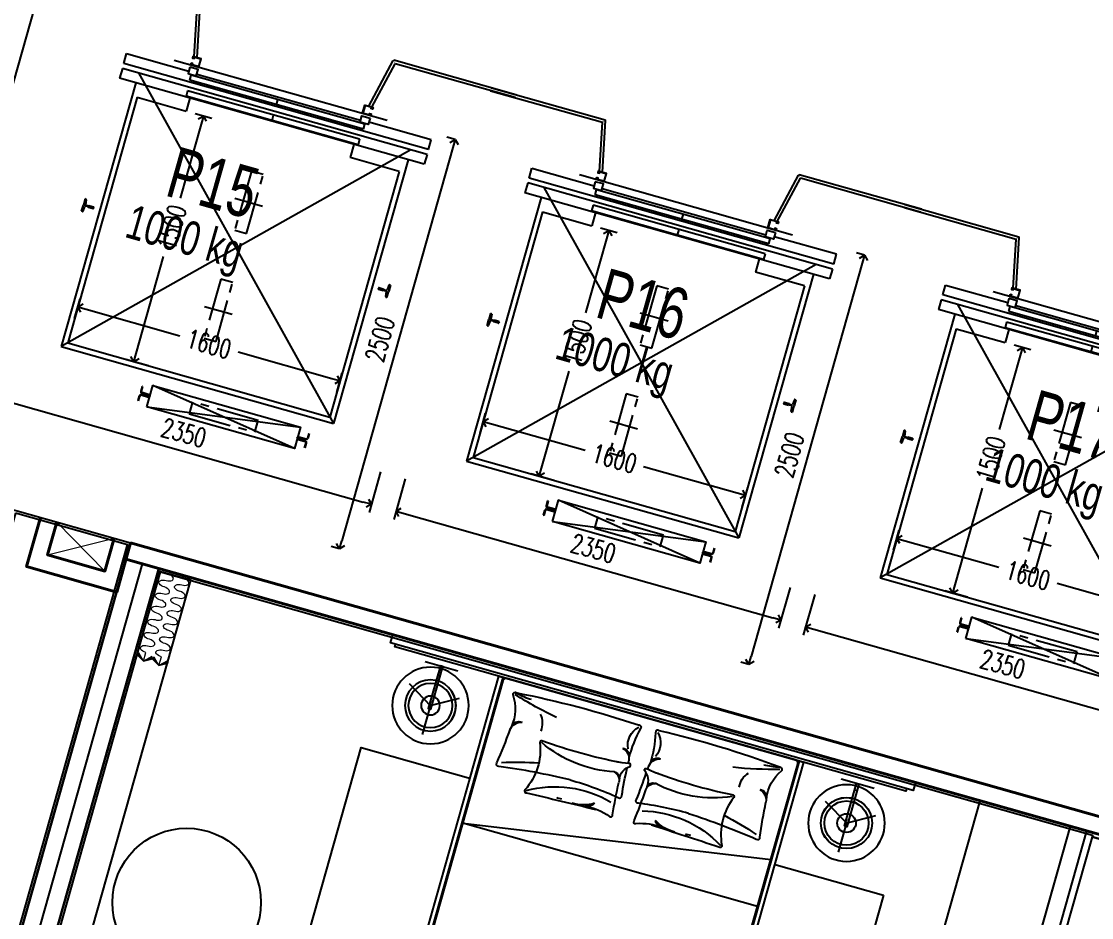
# Model space of a CAD drawing. Header units: millimetres. Extents: x -361675616 to 361246347, y -284141842 to 284396604.
# Drawn here: x -59336 to -53049, y 92814 to 98079 of the extents above; entities that cross this region are included whole.
import ezdxf
from ezdxf.enums import TextEntityAlignment as Align
from ezdxf.xclip import XClip

# ---------------------------------------------------------------- set-up
doc = ezdxf.new("R2010")
doc.units = ezdxf.units.MM
doc.header["$LTSCALE"] = 100
doc.header["$MEASUREMENT"] = 0
doc.header["$XCLIPFRAME"] = 0
doc.set_wipeout_variables(frame=1)
for name, pattern in [('ACAD_ISO03W100', [30, 12, -18]), ('CENTERX2', [4, 2.5, -0.5, 0.5, -0.5]), ('HIDDEN', [0.375, 0.25, -0.125]), ('PHANTOMX2', [5, 2.5, -0.5, 0.5, -0.5, 0.5, -0.5])]:
    doc.linetypes.add(name, pattern=pattern)
for name, color, linetype, lineweight in [('A- NOI THAT', 3, 'Continuous', 9), ('CIC36 net manh', 8, 'Continuous', 9), ('KT-Kich thuoc', 159, 'Continuous', 18), ('KT-lomo nuoc', 3, 'HIDDEN', 5), ('KT-Net cat', 1, 'Continuous', 40)]:
    doc.layers.add(name, color=color, linetype=linetype, lineweight=lineweight)
for name, color, linetype in [('A-ANNO-ROOM', 50, 'Continuous'), ('dien tich thong thuy', 3, 'Continuous'), ('IDEA - dim', 251, 'Continuous'), ('KT-Net manh', 139, 'Continuous'), ('KT-Noi that', 32, 'Continuous'), ('Xref_NT1+NT2_MBDV Cot vach_220729$0$ccu12-Thay', 7, 'Continuous'), ('Xref_NT1+NT2_MBDV Cot vach_220729$0$KT-Text', 7, 'Continuous'), ('Xref_ST_MBDV Cot vach 30.7.2022$0$KT-Text', 7, 'Continuous')]:
    doc.layers.add(name, color=color, linetype=linetype)
doc.styles.add('220126_HDN_HBA typical plan$0$211210_HDN_HBA_TYPICAL PLAN CORE OPT 1$0$HBA-Text', font='GOTHIC.TTF')
doc.styles.add('DIM', font='vnsimli.shx', dxfattribs={"width": 0.7})
doc.styles.add('Xref_NT1+NT2_MBDV Cot vach_220729$0$Arial', font='arial.ttf', dxfattribs={"width": 0.7})
doc.styles.add('Xref_NT1+NT2_MBDV Cot vach_220729$0$xref.N.Cot vach tang N2$0$DIM', font='vnsimli.shx', dxfattribs={"width": 0.7})
doc.dimstyles.new('CCU 1-100 A1', dxfattribs={"dimscale": 100, "dimtxt": 2.2, "dimasz": 1, "dimexe": 1, "dimexo": 0, "dimgap": 1, "dimtad": 1, "dimdec": 0, "dimdsep": 46, "dimtxsty": 'DIM', "dimblk1": 'ARCHTICK', "dimblk2": 'ARCHTICK', "dimsah": 1, "dimcen": 0, "dimdle": 1, "dimclrd": 256, "dimclre": 256, "dimclrt": 31, "dimadec": 0, "dimazin": 0, "dimtfac": 1, "dimtdec": 0, "dimtix": 1, "dimtmove": 2, "dimatfit": 3, "dimldrblk": 'ARCHTICK', "dimfxl": 8, "dimtolj": 1, "dimarcsym": 0})
doc.dimstyles.new('Xref_NT1+NT2_MBDV Cot vach_220729$0$xref.N.Cot vach tang N2$0$CCU 1-100 A1', dxfattribs={"dimscale": 100, "dimtxt": 2.2, "dimasz": 1, "dimexe": 1, "dimexo": 0, "dimgap": 1, "dimtad": 1, "dimdec": 0, "dimdsep": 46, "dimtxsty": 'Xref_NT1+NT2_MBDV Cot vach_220729$0$xref.N.Cot vach tang N2$0$DIM', "dimblk1": 'Xref_NT1+NT2_MBDV Cot vach_220729$0$xref.N.Cot vach tang N2$0$_ARCHTICK', "dimblk2": 'Xref_NT1+NT2_MBDV Cot vach_220729$0$xref.N.Cot vach tang N2$0$_ARCHTICK', "dimsah": 1, "dimcen": 0, "dimdle": 1, "dimclrd": 256, "dimclre": 256, "dimclrt": 31, "dimadec": 0, "dimazin": 0, "dimtfac": 1, "dimtdec": 0, "dimtix": 1, "dimtmove": 2, "dimatfit": 3, "dimldrblk": 'Xref_NT1+NT2_MBDV Cot vach_220729$0$xref.N.Cot vach tang N2$0$_ARCHTICK', "dimfxl": 8, "dimtolj": 1, "dimarcsym": 0})

# ---------------------------------------------------------------- blocks, each defined once
blk = doc.blocks.new('*U119')
for points in [[(482.7, -398.9), (464.6, -396.4), (464.3, -466.3)], [(396.8, -484.1), (464.3, -466.3), (394.4, -466.1)]]:
    blk.add_hatch(color=256).paths.add_polyline_path(points)
blk.add_line((464.3, -466.3), (416.9, -418.8))
for points in [[(482.7, -398.9), (464.6, -396.4), (464.3, -466.3)], [(396.8, -484.1), (464.3, -466.3), (394.4, -466.1)]]:
    blk.add_lwpolyline(points, close=True)
for centre in [(16.8, -17.2), (85.7, -87.7), (155.3, -157.5), (224.9, -227.3), (294.5, -297.2), (364.1, -367)]:
    blk.add_ellipse(centre, major_axis=(34.5, 32), ratio=0.523888, start_param=4.73172, end_param=7.873313)
at = {"extrusion": (0, 0, -1)}
for centre in [(51.6, -52.1), (120.5, -122.6), (190.1, -192.4), (259.7, -262.3), (329.3, -332.1), (398.9, -401.9)]:
    blk.add_ellipse(centre, major_axis=(-32.1, -34.4), ratio=0.523888, start_param=4.73172, end_param=7.873313, dxfattribs=at)
blk = doc.blocks.new('17-23F MEA_1BR (Type-2)$0$1X-LAMP1')
at = {"color": 0, "linetype": 'ByBlock', "lineweight": -2}
for p, q in [((0.033, -0.058), (-0.59, 1.022)), ((0.033, -0.058), (-0.59, 1.022)), ((0.033, 0.058), (-0.59, -1.022)), ((0.033, 0.058), (-0.59, -1.022)), ((-0.067, 0), (1.18, 0)), ((-0.067, 0), (1.18, 0))]:
    blk.add_line(p, q, dxfattribs=at)
at = {"color": 0, "linetype": 'ByBlock', "lineweight": -2, "const_width": 0.0333}
for points in [[(-0.481, 0.833), (-0.582, 1.009)], [(-0.481, 0.833), (-0.582, 1.009)], [(0.962, 0), (1.165, 0)], [(0.962, 0), (1.165, 0)], [(-0.481, -0.833), (-0.582, -1.009)], [(-0.481, -0.833), (-0.582, -1.009)]]:
    blk.add_lwpolyline(points, dxfattribs=at)
at = {"color": 0, "linetype": 'ByBlock', "lineweight": -2}
for radius in [1, 0.867, 0.867, 0.367, 0.367]:
    blk.add_circle((0, 0), radius, dxfattribs=at)
blk = doc.blocks.new('17-23F MEA_1BR (Type-2)$0$IFF-TABLE LAMP')
blk.add_line((40, 192.5), (40, 207.5))
at = {"ltscale": 10}
blk.add_lwpolyline([(0, 300), (0, 100)], dxfattribs=at)
blk.add_lwpolyline([(0, 192.5), (0, 207.5), (260, 207.5), (260, 192.5)], close=True)
blk.add_circle((240, 200), 150.4)
at = {"layer": 'A- NOI THAT'}
blk.add_line((220, 192.5), (220, 207.5), dxfattribs=at)
at = {"ltscale": 10, "xscale": 150.0000000000582, "yscale": 150.0000000000582, "zscale": 1068.863950547171, "rotation": 359.9999999945528}
blk.add_blockref('17-23F MEA_1BR (Type-2)$0$1X-LAMP1', (240, 200), dxfattribs=at)
blk = doc.blocks.new('bk')
at = {"layer": 'IDEA - dim'}
blk.add_lwpolyline([(0, -1377.5), (50, -1377.5), (50, 1812.5), (0, 1812.5), (0, 1577.5), (0, 1377.5)], close=True, dxfattribs=at)
blk.add_lwpolyline([(50, -1337.5), (65, -1337.5), (65, 1783.3), (50, 1783.3)], dxfattribs=at)
for centre in [(340, 1487.6), (340, -1052.5)]:
    blk.add_circle(centre, 225, dxfattribs=at)
blk.add_blockref('17-23F MEA_1BR (Type-2)$0$IFF-TABLE LAMP', (100, 1287.6), dxfattribs=at)
at = {"layer": 'IDEA - dim', "xscale": -1, "rotation": 180}
blk.add_blockref('17-23F MEA_1BR (Type-2)$0$IFF-TABLE LAMP', (100, -852.5), dxfattribs=at)
blk.add_wipeout([(2295, 1812.5), (688, 1812.5), (688, -1377.5), (2295, -1377.5)]).dxf.layer = 'IDEA - dim'
at = {"layer": 'IDEA - dim'}
blk.add_lwpolyline([(688, -1377.5), (2295, -1377.5), (2295, 1812.5), (688, 1812.5)], close=True, dxfattribs=at)
blk.add_wipeout([(2090, 1147.5), (2092, 1147.1), (2093.5, 1146), (2094.7, 1144.2), (2095, 1142.5), (2095, -707.5), (2094.6, -709.5), (2093.5, -711), (2091.9, -712.1), (2090, -712.5), (65, -712.5), (65, -701.1), (65, -697.9), (65, -687.5), (65, -680.6), (65, -670.4), (65, -662.5), (65, 1109.4), (65, 1116.6), (65, 1122.5), (65, 1128.4), (65, 1131.4), (65, 1135.9), (65, 1142), (65, 1147.5)]).dxf.layer = 'IDEA - dim'
for p, q in [((65, 1122.5), (2060, 1122.5)), ((2070, 1112.5), (2070, -677.5)), ((2060, -687.5), (65, -687.5))]:
    blk.add_line(p, q, dxfattribs=at)
for points in [[(65, 1147.5), (65, -712.5), (2090, -712.5, 0.414214), (2095, -707.5), (2095, 1142.5, 0.414214), (2090, 1147.5)], [(2065, 1097.5), (2065, -662.5, -0.414214), (2045, -682.5), (85, -682.5, -0.414214), (65, -662.5), (65, 1097.5, -0.414214), (85, 1117.5), (2045, 1117.5, -0.414214)]]:
    blk.add_lwpolyline(points, format="xyb", close=True, dxfattribs=at)
blk.add_lwpolyline([(953.8, 1117.5), (666.7, -682.5), (953.8, -682.5), (953.8, 1117.5)], dxfattribs=at)
for points in [[(130.5, 1020.2, 0.032227), (117.5, 280.8, 0.69541), (134.8, 263.2, -0.068192), (318.3, 282.3)], [(328.5, 994.7, -0.194778), (148.4, 1037.3, 0.69541), (130.5, 1020.2, -0.068699), (143.9, 927.2)], [(537.6, 578.9, -0.024407), (574.9, 1003.1, 0.682044), (557.8, 1020.8, -0.019119), (351.1, 998.8)], [(359.6, 327.3, 0.037389), (362.2, 794.6, -0.69541), (375.9, 809.2, 0.212902), (666.1, 818.3, -0.682044), (680.7, 804.7, 0.003833), (664.1, 387.6)], [(537.6, 578.9, 0.037804), (560.3, 279.5, -0.682044), (543.3, 261.9, 0.015388), (377.4, 275.9, 0.015388)], [(662.8, 456, 0.128337), (681.2, 297.8, -0.682044), (667.7, 283.2, 0.016516), (473.4, 299.4)], [(453.9, 302.6, 0.294307), (365.8, 261, -0.69541), (351, 274.5, 0.068699), (360.2, 350.1)], [(351.7, 277.2, 0.001401), (336.5, 277.8)], [(130.5, -585.2, -0.032227), (117.5, 154.2, -0.69541), (134.8, 171.8, 0.068192), (318.3, 152.7)], [(351.7, 157.8, -0.001401), (336.5, 157.2)], [(453.9, 132.4, -0.294307), (365.8, 174, 0.69541), (351, 160.5, -0.068699), (360.2, 84.9)], [(537.6, -143.9, -0.037804), (560.3, 155.5, 0.682044), (543.3, 173.1, -0.015388), (377.4, 159.1, -0.015388)], [(662.8, -21, -0.128337), (681.2, 137.2, 0.682044), (667.7, 151.8, -0.016516), (473.4, 135.6)], [(359.6, 107.7, -0.037389), (362.2, -359.6, 0.69541), (375.9, -374.2, -0.212902), (666.1, -383.3, 0.682044), (680.7, -369.7, -0.003833), (664.1, 47.4)], [(537.6, -143.9, 0.024407), (574.9, -568.1, -0.682044), (557.8, -585.8, 0.019119), (351.1, -563.8)], [(328.5, -559.7, 0.194778), (148.4, -602.3, -0.69541), (130.5, -585.2, 0.068699), (143.9, -492.2)]]:
    blk.add_lwpolyline(points, format="xyb", dxfattribs=at)
for centre, radius, start, end in [((2060, 1112.5), 10, 0, 90), ((-1855.9, 412.1), 2090.5, 9.44935, 17.06146), ((332.4, 949.6), 44.8, 89.52383, 188.11846), ((359.1, 926.2), 73.1, 96.32596, 166.52143), ((327.9, 957.3), 37.4, 82.49582, 89.13236), ((2378.3, 392.5), 1926.6, 161.77314, 168.29866), ((293.4, 941.5), 118.9, 227.91837, 277.17361), ((-292.2, 496.1), 730, 347.77688, 24.55316), ((1225.3, 478.9), 649.2, 149.25843, 194.81245), ((484.3, 602.3), 176.4, 357.83905, 7.86668), ((448.9, 520.9), 216.5, 327.03242, 2.61298), ((602.3, 457.2), 61, 297.55962, 351.53206), ((317.9, 327.1), 44.8, 171.88154, 270.47617), ((344.6, 350.4), 73.1, 193.47857, 263.67404), ((457.8, 339.1), 36.7, 173.41731, 272.24549), ((478.6, 358.4), 59.2, 194.74296, 264.93843), ((216.5, 194.2), 118.9, 63.63493, 137.08163), ((216.5, 240.8), 118.9, 222.91837, 296.36507), ((317.9, 107.9), 44.8, 89.52383, 188.11846), ((344.6, 84.6), 73.1, 96.32596, 166.52143), ((457.8, 95.9), 36.7, 87.75451, 186.58269), ((478.6, 76.6), 59.2, 95.06157, 165.25704), ((-292.2, -61.1), 730, 335.44684, 12.22312), ((1225.3, -43.9), 649.2, 165.18755, 210.74157), ((602.3, -22.2), 61, 8.46794, 62.44038), ((448.9, -85.9), 216.5, 357.38702, 32.96758), ((484.3, -167.3), 176.4, 352.13332, 2.16095), ((-1855.9, 22.9), 2090.5, 342.93854, 350.55065), ((2378.3, 42.5), 1926.6, 191.70134, 198.22686), ((293.4, -506.5), 118.9, 82.82639, 132.08163), ((332.4, -514.6), 44.8, 171.88154, 270.47617), ((359.1, -491.2), 73.1, 193.47857, 263.67404), ((327.9, -522.3), 37.4, 270.86764, 277.50418), ((2060, -677.5), 10, 270, 0)]:
    blk.add_arc(centre, radius, start, end, dxfattribs=at)
blk = doc.blocks.new('31')
at = {"layer": 'IDEA - dim'}
for p, q in [((100, -3735), (1735, -3735)), ((100, -3835), (1735, -3835))]:
    blk.add_line(p, q, dxfattribs=at)
blk.add_lwpolyline([(10569.9, 0), (12180.6, -4153.9, -0.527208), (8451.2, -9600), (100, -9600)], format="xyb", dxfattribs=at)
for points in [[(1865, -1770), (1865, -2070), (1725, -2070), (1725, -195), (925, -195), (925, -995), (125, -995), (125, -3695), (1725, -3695), (1725, -2790), (1865, -2790), (1865, -3835), (1735, -3835), (1735, -3695), (1725, -3695)], [(3350, -9400), (100, -9400)], [(3350, -9500), (100, -9500)]]:
    blk.add_lwpolyline(points, dxfattribs=at)
blk.add_lwpolyline([(100, -3835), (1865, -3835), (1865, -4385), (100, -4385)], close=True, dxfattribs=at)
at = {"layer": 'IDEA - dim', "extrusion": (-1.10182e-08, 3.98057e-09, 1)}
blk.add_circle((1943.3, -8708.7, 0), 436.4, dxfattribs=at)
at = {"layer": 'KT-Net cat'}
for p, q in [((0, -9600), (0, -870)), ((100, -9600), (0, -9600))]:
    blk.add_line(p, q, dxfattribs=at)
blk.add_lwpolyline([(100, -870), (100, -9600)], dxfattribs=at)
at = {"layer": 'KT-Net manh', "linetype": 'ACAD_ISO03W100', "ltscale": 4}
blk.add_lwpolyline([(115, -9400), (3350, -9400), (3350, -9200), (115, -9200)], close=True, dxfattribs=at)
at = {"layer": 'CIC36 net manh', "color": 8, "xscale": 0.8100000000112603, "yscale": 0.8100000000112603, "zscale": 0.8100000000112603, "rotation": 45.12320120590734}
for p in [(115.5, -9243.7), (115.7, -9338.7)]:
    blk.add_blockref('*U119', p, dxfattribs=at)
at = {"layer": 'IDEA - dim', "extrusion": (0, 0, -1), "zscale": -0.9999999999999998, "rotation": 179.9999999980656}
blk.add_blockref('bk', (-100, -6157.5), dxfattribs=at)
blk = doc.blocks.new('_Open90')
at = {"color": 0, "linetype": 'ByBlock', "lineweight": -2}
for p, q in [((0, 0), (-1, 0)), ((-0.5, 0.5), (0, 0)), ((0, 0), (-0.5, -0.5))]:
    blk.add_line(p, q, dxfattribs=at)
blk = doc.blocks.new('*D120')
at = {"layer": 'Defpoints', "color": 5, "transparency": 16777216}
for p, q in [((730, -880.3), (730, -741.6)), ((2230, -843.2), (2230, -741.7)), ((780, -791.6), (1371.8, -791.7)), ((2180, -791.7), (1728.4, -791.7))]:
    blk.add_line(p, q, dxfattribs=at)
at = {"layer": 'Defpoints', "color": 0, "transparency": 16777216}
for p in [(2230, -791.7), (2230, -843.2, 0), (730, -880.3, 0)]:
    blk.add_point(p, dxfattribs=at)
at = {"layer": 'Defpoints', "color": 5, "transparency": 16777216, "xscale": 50, "yscale": 50, "zscale": 50}
for p, rotation in [((730, -791.6), 179.9996488722478), ((2230, -791.7), 359.9996488722477)]:
    blk.add_blockref('_Open90', p, dxfattribs=dict(at, rotation=rotation))
at = {"layer": 'Defpoints', "color": 5, "transparency": 16777216, "insert": (1550.1, -791.7), "char_height": 110, "attachment_point": 5, "rotation": 359.99965, "style": 'DIM'}
blk.add_mtext('\\A1;1500', dxfattribs=at)
blk = doc.blocks.new('_ARCHTICK')
at = {"color": 0, "linetype": 'ByBlock', "const_width": 0.15}
blk.add_lwpolyline([(-0.5, -0.5), (0.5, 0.5)], dxfattribs=at)
blk = doc.blocks.new('*D121')
at = {"layer": 'Defpoints', "color": 5, "transparency": 16777216}
for p, q in [((879.1, -387.5), (1000.2, -387.5)), ((950.2, -437.5), (950.2, -1009.2)), ((950.2, -1937.5), (950.2, -1365.8)), ((879.1, -1987.5), (1000.2, -1987.5))]:
    blk.add_line(p, q, dxfattribs=at)
at = {"layer": 'Defpoints', "color": 0, "transparency": 16777216}
for p in [(879.1, -387.5, 0), (879.1, -1987.5, 0), (950.2, -1987.5)]:
    blk.add_point(p, dxfattribs=at)
at = {"layer": 'Defpoints', "color": 5, "transparency": 16777216, "xscale": 50, "yscale": 50, "zscale": 50}
for p, rotation in [((950.2, -387.5), 89.99964887558284), ((950.2, -1987.5), 269.9996488755828)]:
    blk.add_blockref('_Open90', p, dxfattribs=dict(at, rotation=rotation))
at = {"layer": 'Defpoints', "color": 5, "transparency": 16777216, "insert": (950.2, -1187.5), "char_height": 110, "attachment_point": 5, "rotation": 269.99965, "style": 'DIM'}
blk.add_mtext('\\A1;1600', dxfattribs=at)
blk = doc.blocks.new('Xref_NT1+NT2_MBDV Cot vach_220729$0$xref.N.Cot vach tang N2$0$_Open90')
at = {"color": 0, "linetype": 'ByBlock', "lineweight": -2}
for p, q in [((0, 0), (-1, 0)), ((-0.5, 0.5), (0, 0)), ((0, 0), (-0.5, -0.5))]:
    blk.add_line(p, q, dxfattribs=at)
blk = doc.blocks.new('*D147')
at = {"layer": 'Defpoints', "color": 5, "transparency": 16777216}
for p, q in [((-54675.9, 94711.2, 0), (-54743.3, 94472.9, 0)), ((-54681.6, 94507.4, 0), (-52516.4, 93895.6, 0)), ((-52414.5, 94072.2, 0), (-52481.8, 93833.8, 0))]:
    blk.add_line(p, q, dxfattribs=at)
at = {"layer": 'Defpoints', "color": 0, "transparency": 16777216}
for p in [(-54675.9, 94711.2), (-52414.5, 94072.2), (-52468.3, 93882, 0)]:
    blk.add_point(p, dxfattribs=at)
at = {"layer": 'Defpoints', "color": 5, "transparency": 16777216, "xscale": 50, "yscale": 50, "zscale": 50}
for p, rotation in [((-54729.7, 94521, 0), 164.2212196862862), ((-52468.3, 93882, 0), 344.2212196862862)]:
    blk.add_blockref('Xref_NT1+NT2_MBDV Cot vach_220729$0$xref.N.Cot vach tang N2$0$_Open90', p, dxfattribs=dict(at, rotation=rotation))
at = {"layer": 'Defpoints', "color": 5, "transparency": 16777216, "insert": (-53570.4, 94302.5, 0), "char_height": 110, "attachment_point": 5, "rotation": 344.22122, "style": 'Xref_NT1+NT2_MBDV Cot vach_220729$0$xref.N.Cot vach tang N2$0$DIM'}
blk.add_mtext('\\A1;2350', dxfattribs=at)
blk = doc.blocks.new('Xref_NT1+NT2_MBDV Cot vach_220729$0$xref.N.Cot vach tang N2$0$_ARCHTICK')
at = {"color": 0, "linetype": 'ByBlock', "const_width": 0.15}
blk.add_lwpolyline([(-0.5, -0.5), (0.5, 0.5)], dxfattribs=at)
blk = doc.blocks.new('*D151')
at = {"layer": 'Defpoints', "color": 5, "transparency": 16777216}
for p, q in [((-57081.7, 95391), (-57149.1, 95152.7)), ((-57087.4, 95187.2), (-54922.2, 94575.4)), ((-54820.3, 94752), (-54887.6, 94513.7))]:
    blk.add_line(p, q, dxfattribs=at)
at = {"layer": 'Defpoints', "color": 0, "transparency": 16777216}
for p in [(-57081.7, 95391, 0), (-54820.3, 94752, 0), (-54874, 94561.8)]:
    blk.add_point(p, dxfattribs=at)
at = {"layer": 'Defpoints', "color": 5, "transparency": 16777216, "xscale": 50, "yscale": 50, "zscale": 50}
for p, rotation in [((-57135.5, 95200.8), 164.2212196862862), ((-54874, 94561.8), 344.2212196862862)]:
    blk.add_blockref('Xref_NT1+NT2_MBDV Cot vach_220729$0$xref.N.Cot vach tang N2$0$_Open90', p, dxfattribs=dict(at, rotation=rotation))
at = {"layer": 'Defpoints', "color": 5, "transparency": 16777216, "insert": (-55976.2, 94982.3), "char_height": 110, "attachment_point": 5, "rotation": 344.22122, "style": 'Xref_NT1+NT2_MBDV Cot vach_220729$0$xref.N.Cot vach tang N2$0$DIM'}
blk.add_mtext('\\A1;2350', dxfattribs=at)
blk = doc.blocks.new('*D152')
at = {"layer": 'Defpoints', "color": 5, "transparency": 16777216}
for p, q in [((-54382.7, 96705.8, 0), (-54430.8, 96719.4, 0)), ((-54396.3, 96657.7, 0), (-55048.9, 94348.1, 0)), ((-55062.5, 94300, 0), (-55110.6, 94313.6, 0))]:
    blk.add_line(p, q, dxfattribs=at)
at = {"layer": 'Defpoints', "color": 0, "transparency": 16777216}
for p in [(-54382.7, 96705.8, 0), (-55062.5, 94300, 0), (-55062.5, 94300, 0)]:
    blk.add_point(p, dxfattribs=at)
at = {"layer": 'Defpoints', "color": 5, "transparency": 16777216, "xscale": 50, "yscale": 50, "zscale": 50}
for p, rotation in [((-54382.7, 96705.8, 0), 74.22122095324065), ((-55062.5, 94300, 0), 254.2212209532406)]:
    blk.add_blockref('Xref_NT1+NT2_MBDV Cot vach_220729$0$xref.N.Cot vach tang N2$0$_Open90', p, dxfattribs=dict(at, rotation=rotation))
at = {"layer": 'Defpoints', "color": 5, "transparency": 16777216, "insert": (-54823.6, 95531.4, 0), "char_height": 110, "attachment_point": 5, "rotation": 74.22122, "style": 'Xref_NT1+NT2_MBDV Cot vach_220729$0$xref.N.Cot vach tang N2$0$DIM'}
blk.add_mtext('\\A1;2500', dxfattribs=at)
blk = doc.blocks.new('*D153')
at = {"layer": 'Defpoints', "color": 5, "transparency": 16777216}
for p, q in [((-59487.5, 96070.8, 0), (-59554.9, 95832.5, 0)), ((-59493.2, 95867, 0), (-57328, 95255.2, 0)), ((-57226.1, 95431.8, 0), (-57293.4, 95193.5, 0))]:
    blk.add_line(p, q, dxfattribs=at)
at = {"layer": 'Defpoints', "color": 0, "transparency": 16777216}
for p in [(-59487.5, 96070.8), (-57226.1, 95431.8), (-57279.8, 95241.6, 0)]:
    blk.add_point(p, dxfattribs=at)
at = {"layer": 'Defpoints', "color": 5, "transparency": 16777216, "xscale": 50, "yscale": 50, "zscale": 50}
for p, rotation in [((-59541.3, 95880.6, 0), 164.2212196862864), ((-57279.8, 95241.6, 0), 344.2212196862864)]:
    blk.add_blockref('Xref_NT1+NT2_MBDV Cot vach_220729$0$xref.N.Cot vach tang N2$0$_Open90', p, dxfattribs=dict(at, rotation=rotation))
at = {"layer": 'Defpoints', "color": 5, "transparency": 16777216, "insert": (-58382, 95662.1, 0), "char_height": 110, "attachment_point": 5, "rotation": 344.22122, "style": 'Xref_NT1+NT2_MBDV Cot vach_220729$0$xref.N.Cot vach tang N2$0$DIM'}
blk.add_mtext('\\A1;2350', dxfattribs=at)
blk = doc.blocks.new('*D154')
at = {"layer": 'Defpoints', "color": 5, "transparency": 16777216}
for p, q in [((-56788.5, 97385.6, 0), (-56836.6, 97399.2, 0)), ((-56802.1, 97337.5, 0), (-57454.7, 95027.9, 0)), ((-57468.3, 94979.8, 0), (-57516.4, 94993.4, 0))]:
    blk.add_line(p, q, dxfattribs=at)
at = {"layer": 'Defpoints', "color": 0, "transparency": 16777216}
for p in [(-56788.5, 97385.6, 0), (-57468.3, 94979.8, 0), (-57468.3, 94979.8, 0)]:
    blk.add_point(p, dxfattribs=at)
at = {"layer": 'Defpoints', "color": 5, "transparency": 16777216, "xscale": 50, "yscale": 50, "zscale": 50}
for p, rotation in [((-56788.5, 97385.6, 0), 74.22122095324058), ((-57468.3, 94979.8, 0), 254.2212209532406)]:
    blk.add_blockref('Xref_NT1+NT2_MBDV Cot vach_220729$0$xref.N.Cot vach tang N2$0$_Open90', p, dxfattribs=dict(at, rotation=rotation))
at = {"layer": 'Defpoints', "color": 5, "transparency": 16777216, "insert": (-57229.4, 96211.2, 0), "char_height": 110, "attachment_point": 5, "rotation": 74.22122, "style": 'Xref_NT1+NT2_MBDV Cot vach_220729$0$xref.N.Cot vach tang N2$0$DIM'}
blk.add_mtext('\\A1;2500', dxfattribs=at)
blk = doc.blocks.new('STTT2')
at = {"layer": 'Xref_NT1+NT2_MBDV Cot vach_220729$0$KT-Text', "extrusion": (-7.84266e-08, 2.27976e-08, 1), "style": 'Xref_NT1+NT2_MBDV Cot vach_220729$0$Arial', "oblique": 360, "width": 0.7}
for s, p in [('P15', (-58120.5, 96779.5, 0)), ('P16', (-55594.4, 96065.7, 0)), ('P17', (-53068.3, 95351.8, 0))]:
    blk.add_text(s, height=300, rotation=344.22122, dxfattribs=at).set_placement(p, align=Align.CENTER)
at = {"layer": 'Xref_NT1+NT2_MBDV Cot vach_220729$0$KT-Text', "style": 'Xref_NT1+NT2_MBDV Cot vach_220729$0$Arial', "width": 0.7}
for p in [(-58272.2, 96510.6, 0), (-55746.1, 95796.8, 0), (-53220, 95083, 0)]:
    blk.add_text('1000 kg', height=200, rotation=344, dxfattribs=at).set_placement(p, align=Align.CENTER)
blk = doc.blocks.new('ĂERWER')
at = {"layer": 'Xref_ST_MBDV Cot vach 30.7.2022$0$KT-Text'}
blk.add_blockref('STTT2', (0, 0), dxfattribs=at)
blk = doc.blocks.new('A$C418F5BC8')
at = {"layer": 'A-ANNO-ROOM', "insert": (648.1, 1090.8), "char_height": 600, "attachment_point": 2, "rotation": 50.44883, "style": '220126_HDN_HBA typical plan$0$211210_HDN_HBA_TYPICAL PLAN CORE OPT 1$0$HBA-Text'}
blk.add_mtext_dynamic_manual_height_columns('SL-S', width=722857412.874, gutter_width=9765.6, heights=[0], dxfattribs=at)
blk = doc.blocks.new('A$C2A6C5140')
at = {"layer": 'A-ANNO-ROOM', "insert": (731.4, 1190, 0), "char_height": 600, "attachment_point": 2, "rotation": 50.44883, "style": '220126_HDN_HBA typical plan$0$211210_HDN_HBA_TYPICAL PLAN CORE OPT 1$0$HBA-Text'}
blk.add_mtext_dynamic_manual_height_columns('2-BR', width=722857412.874, gutter_width=9765.6, heights=[0], dxfattribs=at)
blk = doc.blocks.new('A$C5388591E')
at = {"layer": 'A-ANNO-ROOM', "insert": (894.3, 842.2, 0), "char_height": 600, "attachment_point": 2, "rotation": 1.40647, "style": '220126_HDN_HBA typical plan$0$211210_HDN_HBA_TYPICAL PLAN CORE OPT 1$0$HBA-Text'}
blk.add_mtext_dynamic_manual_height_columns('3-BR', width=722857412.874, gutter_width=9765.6, heights=[0], dxfattribs=at)
blk = doc.blocks.new('A$C21AF0CCA')
at = {"layer": 'A-ANNO-ROOM', "insert": (1197.6, 814.7), "char_height": 600, "attachment_point": 2, "rotation": 0.10543, "style": '220126_HDN_HBA typical plan$0$211210_HDN_HBA_TYPICAL PLAN CORE OPT 1$0$HBA-Text'}
blk.add_mtext_dynamic_manual_height_columns('1-BR+', width=722857412.874, gutter_width=9765.6, heights=[0], dxfattribs=at)
blk = doc.blocks.new('*U367')
at = {"layer": 'KT-lomo nuoc', "ltscale": 500}
for p, q in [((-223, -335.8), (0, 0)), ((89.8, -178.7), (-312.8, -157.1))]:
    blk.add_line(p, q, dxfattribs=at)
blk.add_lwpolyline([(89.8, -178.7), (-223, -335.8), (-312.8, -157.1), (0, 0)], close=True, dxfattribs=at)
blk = doc.blocks.new('CTN TB 33-35')
at = {"layer": 'KT-Net cat', "elevation": 0}
for points in [[(-36905.6, -56872.5), (-36987.2, -57161.2), (-36457.9, -57310.8), (-36376.4, -57022.1)], [(-36809.4, -56899.7), (-36863.8, -57092.2), (-36526.9, -57187.4), (-36472.6, -56994.9)]]:
    blk.add_lwpolyline(points, dxfattribs=at)
at = {"layer": 'KT-lomo nuoc', "linetype": 'HIDDEN', "xscale": -0.9999999999999997, "rotation": 10.8976534755902}
blk.add_blockref('*U367', (-36809.4, -56899.7, 0), dxfattribs=at)
blk = doc.blocks.new('TM KHACH CH (NT2)')
at = {"layer": 'KT-Net manh'}
for p, q in [((2832, 100), (2832, -583.1)), ((2850, 100), (2850, -595.3)), ((2500, -537.5), (2500, -1837.5)), ((2550, -644.8), (2832, -583.1)), ((2550, -663.3), (2847, -598.3)), ((2847, -595.3), (2847, -598.3)), ((2850, -595.3), (2847, -595.3)), ((2550, -1711.7), (2847, -1776.7)), ((2550, -1730.2), (2832, -1791.9)), ((2832, -2525), (2832, -1791.9)), ((2847, -1779.7), (2847, -1776.7)), ((2850, -1779.7), (2847, -1779.7)), ((2850, -2525), (2850, -1779.7))]:
    blk.add_line(p, q, dxfattribs=at)
at = {"layer": 'KT-Net manh', "const_width": 2}
for points in [[(2847, -595.3), (2832, -583.1)], [(2847, -1779.7), (2832, -1791.9)]]:
    blk.add_lwpolyline(points, dxfattribs=at)
at = {"layer": 'KT-Net manh', "ltscale": 2}
for points in [[(2510, -637.5), (2500, -637.5), (2500, -687.5), (2550, -687.5), (2550, -637.5), (2540, -637.5), (2540, -647.5), (2541.6, -647.5), (2541.6, -639.1), (2548.4, -639.1), (2548.4, -685.9), (2501.6, -685.9), (2501.6, -639.1), (2508.4, -639.1), (2508.4, -647.5), (2510, -647.5)], [(2510, -1737.5), (2500, -1737.5), (2500, -1687.5), (2550, -1687.5), (2550, -1737.5), (2540, -1737.5), (2540, -1727.5), (2541.6, -1727.5), (2541.6, -1735.9), (2548.4, -1735.9), (2548.4, -1689.1), (2501.6, -1689.1), (2501.6, -1735.9), (2508.4, -1735.9), (2508.4, -1727.5), (2510, -1727.5)]]:
    blk.add_lwpolyline(points, close=True, dxfattribs=at)
at = {"layer": 'KT-Noi that', "linetype": 'Continuous'}
for p, q in [((1497.5, -260.5, 0), (1497.5, -255.5, 0)), ((1497.5, -255.5, 0), (1535, -255.5, 0)), ((1500.5, -263.5, 0), (1530, -266.6, 0)), ((1530, -316.5, 0), (1530, -287.5, 0)), ((1533, -283.4, 0), (1533, -269.6, 0)), ((1572.5, -255.5, 0), (1535, -255.5, 0)), ((1537.1, -283.4, 0), (1537.1, -269.6, 0)), ((1540, -316.5, 0), (1540, -287.5, 0)), ((1569.5, -263.5, 0), (1540.1, -266.6, 0)), ((1572.5, -260.5, 0), (1572.5, -255.5, 0)), ((1531, -317.5, 0), (1535, -317.5, 0)), ((1539, -317.5, 0), (1535, -317.5, 0)), ((516.5, -877.5, 0), (545.6, -877.5, 0)), ((516.5, -880.7, 0), (516.5, -877.5, 0)), ((603.5, -877.5, 0), (574.4, -877.5, 0)), ((603.5, -880.7, 0), (603.5, -877.5, 0)), ((516.5, -880.7, 0), (545.6, -880.7, 0)), ((551.8, -931.3, 0), (551.8, -886.9, 0)), ((555, -931.3, 0), (555, -886.9, 0)), ((558, -934.3, 0), (562, -934.3, 0)), ((558, -937.5, 0), (562, -937.5, 0)), ((565, -931.3, 0), (565, -886.9, 0)), ((568.2, -931.3, 0), (568.2, -886.9, 0)), ((603.5, -880.7, 0), (574.4, -880.7, 0)), ((551.8, -1843.7, 0), (551.8, -1888.1, 0)), ((555, -1843.7, 0), (555, -1888.1, 0)), ((558, -1837.5, 0), (562, -1837.5, 0)), ((558, -1840.7, 0), (562, -1840.7, 0)), ((565, -1843.7, 0), (565, -1888.1, 0)), ((568.2, -1843.7, 0), (568.2, -1888.1, 0)), ((516.5, -1894.3, 0), (545.6, -1894.3, 0)), ((516.5, -1897.5, 0), (545.6, -1897.5, 0)), ((603.5, -1894.3, 0), (574.4, -1894.3, 0)), ((603.5, -1897.5, 0), (574.4, -1897.5, 0)), ((1530, -2058.5, 0), (1530, -2087.5, 0)), ((1531, -2057.5, 0), (1535, -2057.5, 0)), ((1539, -2057.5, 0), (1535, -2057.5, 0)), ((1540, -2058.5, 0), (1540, -2087.5, 0)), ((1497.5, -2114.5, 0), (1497.5, -2119.5, 0)), ((1497.5, -2119.5, 0), (1535, -2119.5, 0)), ((1500.5, -2111.5, 0), (1529.9, -2108.4, 0)), ((1532.9, -2091.6, 0), (1532.9, -2105.4, 0)), ((1572.5, -2119.5, 0), (1535, -2119.5, 0)), ((1537.1, -2091.6, 0), (1537.1, -2105.4, 0)), ((1569.5, -2111.5, 0), (1540.1, -2108.4, 0)), ((1572.5, -2114.5, 0), (1572.5, -2119.5, 0))]:
    blk.add_line(p, q, dxfattribs=at)
at = {"layer": 'KT-Noi that', "linetype": 'Continuous', "ltscale": 2}
for p, q in [((2310, -2117.5, 0), (2310, -257.5, 0)), ((2370, -257.5, 0), (2310, -257.5, 0)), ((2370, -2117.5, 0), (2370, -257.5, 0)), ((2400, -2117.5, 0), (2400, -257.5, 0)), ((2400, -257.5, 0), (2460, -257.5, 0)), ((2460, -257.5, 0), (2460, -637.5, 0)), ((700, -356.5, 0), (700, -2018.5, 0)), ((2310, -356.5, 0), (700, -356.5, 0)), ((730, -387.5, 0), (730, -1987.5, 0)), ((2230, -387.5, 0), (730, -387.5, 0)), ((2230, -387.5, 0), (2230, -687.5, 0)), ((2310, -687.5, 0), (2230, -687.5, 0)), ((2314, -1712.5, 0), (2314, -662.5, 0)), ((2348, -662.5, 0), (2314, -662.5, 0)), ((2348, -1712.5, 0), (2348, -662.5, 0)), ((2411, -1717.5, 0), (2411, -657.5, 0)), ((2411, -657.5, 0), (2441.3, -657.5, 0)), ((2441.3, -1717.5, 0), (2441.3, -657.5, 0)), ((2455, -1687.5, 0), (2455, -687.5, 0)), ((2314, -1187.5, 0), (2348, -1187.5, 0)), ((2411, -1187.5, 0), (2441.3, -1187.5, 0)), ((2230, -1987.5, 0), (2230, -1687.5, 0)), ((2310, -1687.5, 0), (2230, -1687.5, 0)), ((2348, -1712.5, 0), (2314, -1712.5, 0)), ((2411, -1717.5, 0), (2441.3, -1717.5, 0)), ((2460, -2117.5, 0), (2460, -1737.5, 0)), ((2230, -1987.5, 0), (730, -1987.5, 0)), ((2310, -2018.5, 0), (700, -2018.5, 0)), ((2370, -2117.5, 0), (2310, -2117.5, 0)), ((2400, -2117.5, 0), (2460, -2117.5, 0))]:
    blk.add_line(p, q, dxfattribs=at)
at = {"layer": 'KT-Noi that', "linetype": 'HIDDEN', "ltscale": 500}
for p, q in [((2370, -356.5, 0), (700, -2018.5, 0)), ((2370, -2018.5, 0), (700, -356.5, 0)), ((495, -937.5, 0), (625, -1837.5, 0)), ((495, -1837.5, 0), (625, -937.5, 0))]:
    blk.add_line(p, q, dxfattribs=at)
at = {"layer": 'KT-Noi that', "linetype": 'CENTERX2'}
for p, q in [((1155, -1101.5, 0), (1155, -1270.8, 0)), ((1815, -1101.5, 0), (1815, -1270.8, 0))]:
    blk.add_line(p, q, dxfattribs=at)
at = {"layer": 'KT-Noi that', "linetype": 'Continuous', "ltscale": 2, "elevation": 0}
for points in [[(2485, -637.5), (2445, -637.5), (2445, -687.5), (2485, -687.5)], [(495, -937.5), (625, -937.5), (625, -1837.5), (495, -1837.5)], [(2485, -1737.5), (2445, -1737.5), (2445, -1687.5), (2485, -1687.5)]]:
    blk.add_lwpolyline(points, close=True, dxfattribs=at)
at = {"layer": 'KT-Noi that', "linetype": 'PHANTOMX2', "elevation": 0}
for points in [[(524, -1187.5), (524, -1587.5), (596, -1587.5), (596, -1187.5)], [(975, -1151.5), (975, -1223.5), (1335, -1223.5), (1335, -1151.5)], [(1635, -1151.5), (1635, -1223.5), (1995, -1223.5), (1995, -1151.5)]]:
    blk.add_lwpolyline(points, close=True, dxfattribs=at)
at = {"layer": 'KT-Noi that', "linetype": 'Continuous'}
for centre, radius, start, end in [((1500.5, -260.5, 0), 3, 179.99965, 269.99965), ((1530, -269.6, 0), 3, 359.99965, 89.99965), ((1527.7, -282.8, 0), 5.25, 295.66937, 353.31693), ((1540.1, -269.6, 0), 3, 89.99965, 179.99965), ((1542.3, -282.8, 0), 5.25, 186.68237, 244.32993), ((1569.5, -260.5, 0), 3, 269.99965, 359.99965), ((1531, -316.5, 0), 1, 179.99965, 269.99965), ((1539, -316.5, 0), 1, 269.99965, 359.99965), ((545.6, -886.9, 0), 9.4, 359.99965, 89.99965), ((574.4, -886.9, 0), 9.4, 89.99965, 179.99965), ((545.6, -886.9, 0), 6.2, 359.99965, 89.99965), ((558, -931.3, 0), 6.2, 179.99965, 269.99965), ((558, -931.3, 0), 3, 179.99965, 269.99965), ((562, -931.3, 0), 6.2, 269.99965, 359.99965), ((562, -931.3, 0), 3, 269.99965, 359.99965), ((574.4, -886.9, 0), 6.2, 89.99965, 179.99965), ((558, -1843.7, 0), 6.2, 89.99965, 179.99965), ((558, -1843.7, 0), 3, 89.99965, 179.99965), ((562, -1843.7, 0), 6.2, 359.99965, 89.99965), ((562, -1843.7, 0), 3, 359.99965, 89.99965), ((545.6, -1888.1, 0), 6.2, 269.99965, 359.99965), ((545.6, -1888.1, 0), 9.4, 269.99965, 359.99965), ((574.4, -1888.1, 0), 9.4, 179.99965, 269.99965), ((574.4, -1888.1, 0), 6.2, 179.99965, 269.99965), ((1531, -2058.5, 0), 1, 89.99965, 179.99965), ((1539, -2058.5, 0), 1, 359.99965, 89.99965), ((1500.5, -2114.5, 0), 3, 89.99965, 179.99965), ((1529.9, -2105.4, 0), 3, 269.99965, 359.99965), ((1527.7, -2092.2, 0), 5.25, 6.68237, 64.32993), ((1542.3, -2092.2, 0), 5.25, 115.66937, 173.31693), ((1540.1, -2105.4, 0), 3, 179.99965, 269.99965), ((1569.5, -2114.5, 0), 3, 359.99965, 89.99965)]:
    blk.add_arc(centre, radius, start, end, dxfattribs=at)
at = {"layer": 'Defpoints', "color": 5}
for base, p1, p2, angle, picture, middle in [((950.2, -1987.5), (879.1, -387.5, 0), (879.1, -1987.5, 0), 89.99965, '*D121', (950.2, -1187.5)), ((2230, -791.7), (730, -880.3, 0), (2230, -843.2, 0), 359.99965, '*D120', (1550.1, -791.7))]:
    dim = blk.add_linear_dim(base=base, p1=p1, p2=p2, angle=angle, dimstyle='CCU 1-100 A1', override={"dimscale": 50, "dimblk1": 'Open90', "dimblk2": 'Open90', "dimclrd": 5, "dimclre": 5, "dimclrt": 5, "dimlwd": 65535, "dimlwe": 65535}, dxfattribs=at)
    dim.commit()
    dim.dimension.update_dxf_attribs({"geometry": picture, "text_midpoint": middle, "dimtype": 128})

msp = doc.modelspace()

# ---------------------------------------------------------------- linework, layer by layer
at = {"layer": 'Xref_NT1+NT2_MBDV Cot vach_220729$0$ccu12-Thay', "elevation": 0}
msp.add_lwpolyline([(-56723.9, 107138.4), (-56723.9, 107138.4), (-57549.9, 104215), (-60042.1, 95395.3), (-58694.9, 95014.7), (-60993.6, 86879.6, 0.5292), (-56786.9, 81810.1), (-44478.4, 82977, 0.308212), (-41014.8, 85871.8)], format="xyb", dxfattribs=at)

# ---------------------------------------------------------------- block references
at = {"layer": 'KT-Kich thuoc', "rotation": 74.22122041141273}
msp.add_blockref('TM KHACH CH (NT2)', (-59635.7, 95592.3), dxfattribs=at)

# ---------------------------------------------------------------- dimensions: what is measured, and where the dimension line sits
at = {"layer": 'Defpoints', "color": 5}
dim = msp.add_aligned_dim(p1=(-59487.5, 96070.8), p2=(-57226.1, 95431.8), distance=-197.7, dimstyle='Xref_NT1+NT2_MBDV Cot vach_220729$0$xref.N.Cot vach tang N2$0$CCU 1-100 A1', override={"dimscale": 50, "dimblk1": 'Xref_NT1+NT2_MBDV Cot vach_220729$0$xref.N.Cot vach tang N2$0$_Open90', "dimblk2": 'Xref_NT1+NT2_MBDV Cot vach_220729$0$xref.N.Cot vach tang N2$0$_Open90', "dimclrd": 5, "dimclre": 5, "dimclrt": 5, "dimlwd": 65535, "dimlwe": 65535}, dxfattribs=at)
dim.commit()
dim.dimension.update_dxf_attribs({"geometry": '*D153', "text_midpoint": (-58382, 95662.1, 0)})

# ---------------------------------------------------------------- next in the draw order: block references
at = {"layer": 'IDEA - dim', "rotation": 254.2212141373278}
msp.add_blockref('31', (-49456.6, 92404.2), dxfattribs=at)

# ---------------------------------------------------------------- next in the draw order: linework, layer by layer
at = {"layer": 'dien tich thong thuy', "elevation": 0}
msp.add_lwpolyline([(-59371.3, 95190.2), (-59909, 93287.2, -0.161304), (-60393.8, 92891.9, 0.189782), (-60462.1, 92806.2), (-62051.4, 87181.4, 0.529001), (-56682.2, 80715.1), (-52849.2, 81078.5), (-52532.7, 82198.3), (-56764.7, 81797.2, -0.495526), (-61107.7, 86448), (-61129.4, 86454.1), (-58713.4, 95004.3)], format="xyb", close=True, dxfattribs=at)
msp.add_lwpolyline([(-60364.2, 88316.2), (-58519.2, 94845.5), (-53043.6, 93298.3), (-53046.4, 93288.6), (-50327.8, 92520.5), (-50511.4, 91870.9), (-49861.8, 91687.3), (-50120.1, 90773.1), (-50110.5, 90770.4), (-50264.1, 90226.7), (-50568.7, 89148.9)], dxfattribs=at)

# ---------------------------------------------------------------- next in the draw order: block references
msp.add_blockref('CTN TB 33-35', (-22318.5, 152036.7))
at = {"layer": 'A-ANNO-ROOM'}
for p in [(-189530.7, 172460.4, 0), (-190889.2, 167537.1, 0), (-200792.6, 136225.8, 0)]:
    msp.add_blockref('A$C21AF0CCA', p, dxfattribs=at)
at = {"layer": 'dien tich thong thuy'}
for name, p in [('A$C418F5BC8', (-193627.8, 162535.8, 0)), ('A$C418F5BC8', (-196423.1, 158761.1, 0)), ('A$C2A6C5140', (-184324.1, 156728, 0)), ('A$C418F5BC8', (-197159, 154394.3, 0)), ('A$C418F5BC8', (-196884, 150046.2, 0)), ('A$C2A6C5140', (-186961.9, 149139.9, 0)), ('A$C418F5BC8', (-198454.1, 145456, 0)), ('A$C418F5BC8', (-199748, 141469.3, 0)), ('A$C2A6C5140', (-189508.6, 140127.3, 0)), ('A$C2A6C5140', (-191916.6, 131438.4, 0)), ('A$C2A6C5140', (-194202.5, 124603.3, 0)), ('A$C2A6C5140', (-196141.2, 116842.5, 0)), ('A$C5388591E', (-189972.9, 179563.6, 0)), ('A$C5388591E', (-206737.7, 115340.5, 0))]:
    msp.add_blockref(name, p, dxfattribs=at)
at = {"layer": 'KT-Kich thuoc', "rotation": 74.22122041141273}
for p in [(-57254, 94919.2), (-54824.1, 94232.6)]:
    msp.add_blockref('TM KHACH CH (NT2)', p, dxfattribs=at)
at = {"layer": 'Xref_ST_MBDV Cot vach 30.7.2022$0$KT-Text'}
ref = msp.add_blockref('ĂERWER', (-130.2, 207.8, 0), dxfattribs=at)
XClip(ref).set_block_clipping_path([(-145481.4968165714, 62681.6150321455), (6518.5031834296, 171203.0065159942)])

# ---------------------------------------------------------------- next in the draw order: dimensions: what is measured, and where the dimension line sits
at = {"layer": 'Defpoints', "color": 5}
for p1, p2, distance, picture, middle in [((-56788.5, 97385.6, 0), (-57468.3, 94979.8, 0), 0, '*D154', (-57229.4, 96211.2, 0)), ((-54382.7, 96705.8, 0), (-55062.5, 94300, 0), 0, '*D152', (-54823.6, 95531.4, 0)), ((-57081.7, 95391, 0), (-54820.3, 94752, 0), -197.7, '*D151', (-55976.2, 94982.3)), ((-54675.9, 94711.2), (-52414.5, 94072.2), -197.7, '*D147', (-53570.4, 94302.5, 0))]:
    dim = msp.add_aligned_dim(p1=p1, p2=p2, distance=distance, dimstyle='Xref_NT1+NT2_MBDV Cot vach_220729$0$xref.N.Cot vach tang N2$0$CCU 1-100 A1', override={"dimscale": 50, "dimblk1": 'Xref_NT1+NT2_MBDV Cot vach_220729$0$xref.N.Cot vach tang N2$0$_Open90', "dimblk2": 'Xref_NT1+NT2_MBDV Cot vach_220729$0$xref.N.Cot vach tang N2$0$_Open90', "dimclrd": 5, "dimclre": 5, "dimclrt": 5, "dimlwd": 65535, "dimlwe": 65535}, dxfattribs=at)
    dim.commit()
    dim.dimension.update_dxf_attribs({"geometry": picture, "text_midpoint": middle})

doc.saveas('drawing.dxf')
